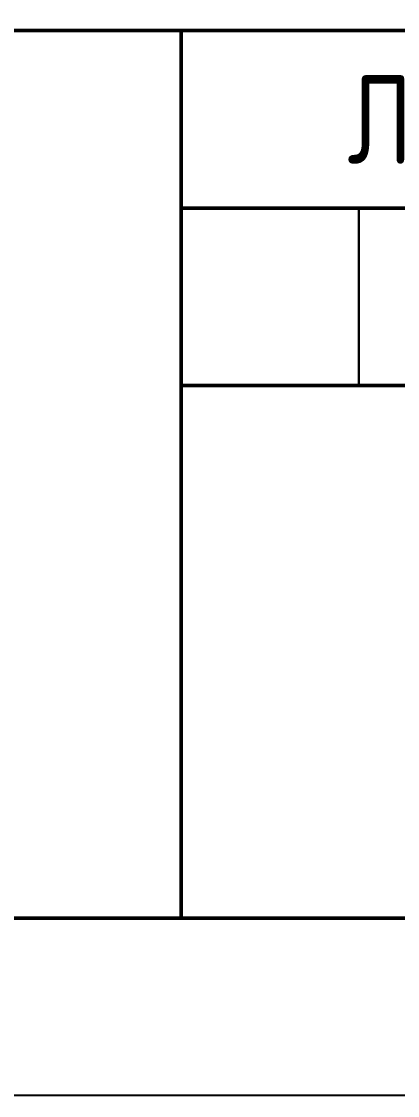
# Model space of a CAD drawing. Header units: millimetres. Extents: x -1533 to 5846, y -90 to 586.
# Drawn here: x -1109.49 to -1098.92, y 0 to 30.26 of the extents above; entities that cross this region are included whole.
import ezdxf

# ---------------------------------------------------------------- set-up
doc = ezdxf.new("R2010")
doc.units = ezdxf.units.MM
doc.styles.add('Gost_type_A', font='GOST_A.TTF')

# ---------------------------------------------------------------- blocks, each defined once
blk = doc.blocks.new('Формат_А4')
blk.add_lwpolyline([(0, 297), (0, 0), (-210, 0), (-210, 297)], close=True)
at = {"lineweight": 50}
blk.add_lwpolyline([(-190, 292), (-5, 292), (-5, 5), (-190, 5)], close=True, dxfattribs=at)
blk = doc.blocks.new('Штамп большой нижний текстовый')
at = {"lineweight": 50}
for points in [[(-120, 25), (0, 25), (0, 40), (-120, 40)], [(-120, 25), (-50, 25), (-50, 0), (-120, 0)], [(-50, 20), (-50, 25), (-35, 25), (-35, 20)], [(-50, 15), (0, 15), (0, 0), (-50, 0)]]:
    blk.add_lwpolyline(points, close=True, dxfattribs=at)
for points in [[(-50, 15), (-50, 20), (-45, 20), (-45, 15)], [(-45, 15), (-45, 20), (-40, 20), (-40, 15)]]:
    blk.add_lwpolyline(points, close=True)
at = {"insert": (-42.5, 22.5), "char_height": 2.5, "width": 15, "attachment_point": 5, "style": 'Gost_type_A'}
blk.add_mtext('Лит.', dxfattribs=at)

msp = doc.modelspace()

# ---------------------------------------------------------------- block references
at = {"color": 1}
for name, p in [('Формат_А4', (-1050, 0)), ('Штамп большой нижний текстовый', (-1055, 5))]:
    msp.add_blockref(name, p, dxfattribs=at)

doc.saveas('drawing.dxf')
